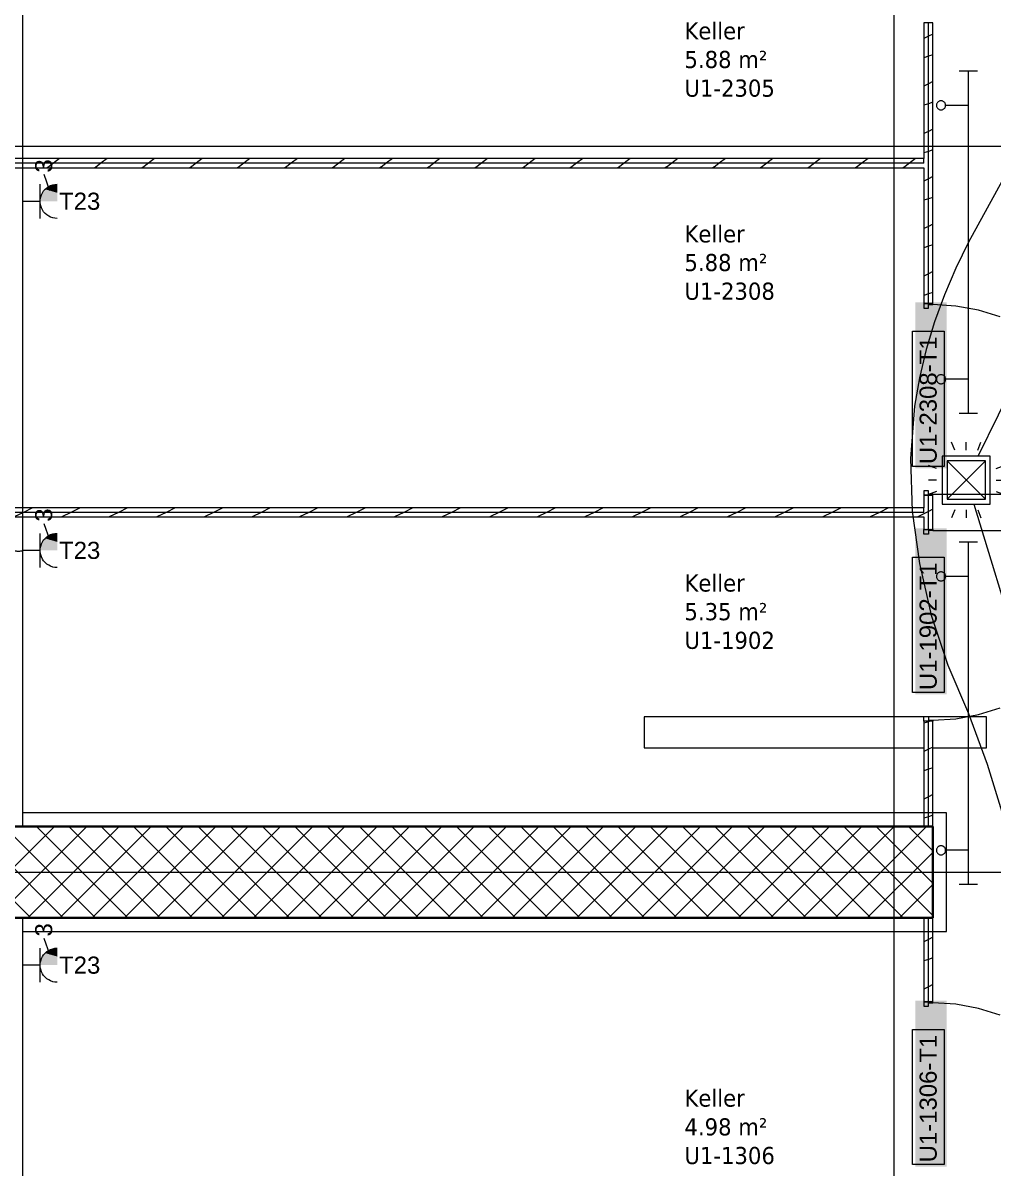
# Model space of a CAD drawing. Extents: x -1067 to 613, y -179 to 712.
# Drawn here: x 21.2 to 106.2, y -36.5 to 63.8 of the extents above; entities that cross this region are included whole.
import ezdxf
from ezdxf.lldxf.tags import DXFTag

# ---------------------------------------------------------------- set-up
doc = ezdxf.new("R2010")
doc.units = 0
doc.layers.get('0').update_dxf_attribs({"lineweight": 13})
for name, color, linetype, lineweight in [('A-AREA-____-IDEN', 7, 'Continuous', 5), ('A-DOOR-____-IDEN', 7, 'Continuous', 5), ('A-DOOR-FRAM-MCUT', 7, 'Continuous', 9), ('A-DOOR-OPNG-OTLN', 7, 'Continuous', 9), ('A-FLOR-____-OVHD', 7, 'Strichpunkt - Fein', 9), ('A-WALL-____-MCUT', 7, 'Continuous', 35), ('A-WALL-____-PATT', 7, 'Continuous', 35), ('A-WALL-FNSH-MCUT', 7, 'Continuous', 35), ('M-EQPM-____-OTLN', 7, 'Continuous', 9), ('S-GRID-____-OTLN', 7, 'Continuous', 5)]:
    doc.layers.add(name, color=color, linetype=linetype, lineweight=lineweight)
for name, color, linetype, lineweight, true_color in [('EL01_WAN_Kraft', 1, 'Continuous', 13, 0xff0000), ('EL01_WAN_Leitung_Kraft', 1, 'Continuous', 13, 0xff0000), ('EL01_WAN_Leitung_Licht', 7, 'Continuous', 13, 0x0080ff), ('EL01_WAN_Leuchten', 7, 'Continuous', 13, 0x0080ff), ('EL01_WAN_Licht', 7, 'Continuous', 13, 0x0080ff)]:
    doc.layers.add(name, color=color, linetype=linetype, lineweight=lineweight, true_color=true_color)
doc.styles.get("Standard").update_dxf_attribs({"font": 'arial.ttf'})
tags = doc.linetypes.add('_Rasterlinie_', pattern=[0.375, 0.2, -0.05, 0.075, -0.05]).pattern_tags.tags
tags[10:11] = [DXFTag(74, 4), DXFTag(75, 0), DXFTag(340, '0'), DXFTag(46, 1.0), DXFTag(50, 0.0), DXFTag(44, 0.0), DXFTag(45, 0.0)]
tags[8:9] = [DXFTag(74, 4), DXFTag(75, 0), DXFTag(340, '0'), DXFTag(46, 1.0), DXFTag(50, 0.0), DXFTag(44, 0.0), DXFTag(45, 0.0)]
tags[6:7] = [DXFTag(74, 4), DXFTag(75, 0), DXFTag(340, '0'), DXFTag(46, 1.0), DXFTag(50, 0.0), DXFTag(44, 0.0), DXFTag(45, 0.0)]
tags[4:5] = [DXFTag(74, 4), DXFTag(75, 0), DXFTag(340, '0'), DXFTag(46, 1.0), DXFTag(50, 0.0), DXFTag(44, 0.0), DXFTag(45, 0.0)]
tags = doc.linetypes.add('Strichpunkt - Fein', pattern=[0.2, 0.1, -0.05, 0, -0.05]).pattern_tags.tags
tags[10:11] = [DXFTag(74, 4), DXFTag(75, 0), DXFTag(340, '0'), DXFTag(46, 1.0), DXFTag(50, 0.0), DXFTag(44, 0.0), DXFTag(45, 0.0)]
tags[8:9] = [DXFTag(74, 4), DXFTag(75, 0), DXFTag(340, '0'), DXFTag(46, 1.0), DXFTag(50, 0.0), DXFTag(44, 0.0), DXFTag(45, 0.0)]
tags[6:7] = [DXFTag(74, 4), DXFTag(75, 0), DXFTag(340, '0'), DXFTag(46, 1.0), DXFTag(50, 0.0), DXFTag(44, 0.0), DXFTag(45, 0.0)]
tags[4:5] = [DXFTag(74, 4), DXFTag(75, 0), DXFTag(340, '0'), DXFTag(46, 1.0), DXFTag(50, 0.0), DXFTag(44, 0.0), DXFTag(45, 0.0)]

# ---------------------------------------------------------------- blocks, each defined once
blk = doc.blocks.new('Referenz-A0UJ3194XE', base_point=(-1062.18, -175.86))
at = {"layer": 'A-DOOR-____-IDEN', "color": 0, "linetype": 'Continuous', "ltscale": 0.13}
for p, q in [((99.11, 24.94), (99.11, 36.78)), ((99.11, 36.78), (101.89, 36.78)), ((101.89, 36.78), (101.89, 24.94)), ((101.89, 24.94), (99.11, 24.94)), ((99.11, 5.14), (99.11, 16.98)), ((99.11, 16.98), (101.89, 16.98)), ((101.89, 16.98), (101.89, 5.14)), ((101.89, 5.14), (99.11, 5.14)), ((99.11, -36.24), (99.11, -24.4)), ((99.11, -24.4), (101.89, -24.4)), ((101.89, -24.4), (101.89, -36.24)), ((101.89, -36.24), (99.11, -36.24))]:
    blk.add_line(p, q, dxfattribs=at)
at = {"layer": 'A-DOOR-____-IDEN', "color": 7, "linetype": 'Continuous', "ltscale": 0.13, "true_color": 0xffffff}
for points in [[(99.36, 24.76), (102.11, 24.76), (99.36, 39.3)], [(102.11, 24.76), (99.36, 39.3), (102.11, 39.3)], [(99.36, 4.96), (102.11, 4.96), (99.36, 19.5)], [(102.11, 4.96), (99.36, 19.5), (102.11, 19.5)], [(99.36, -36.42), (102.11, -36.42), (99.36, -21.88)], [(102.11, -36.42), (99.36, -21.88), (102.11, -21.88)]]:
    blk.add_solid(points, dxfattribs=at)
at = {"layer": 'A-DOOR-FRAM-MCUT', "color": 0, "linetype": 'Continuous', "ltscale": 0.13}
for p, q in [((100.9, 39.21), (100.1, 39.21)), ((100.1, 39.21), (100.1, 38.81)), ((100.9, 39.11), (100.9, 39.21)), ((100.1, 38.81), (100.5, 38.81)), ((100.5, 38.81), (100.5, 39.11)), ((100.5, 39.11), (100.9, 39.11)), ((100.5, 22.81), (100.1, 22.81)), ((100.1, 22.81), (100.1, 22.41)), ((100.1, 22.41), (100.9, 22.41)), ((100.5, 22.51), (100.5, 22.81)), ((100.9, 22.51), (100.5, 22.51)), ((100.9, 22.41), (100.9, 22.51)), ((100.1, 19.41), (100.9, 19.41)), ((100.1, 19.01), (100.1, 19.41)), ((100.5, 19.31), (100.5, 19.01)), ((100.9, 19.31), (100.5, 19.31)), ((100.9, 19.41), (100.9, 19.31)), ((100.5, 19.01), (100.1, 19.01)), ((100.1, 3.01), (100.5, 3.01)), ((100.1, 2.61), (100.1, 3.01)), ((100.5, 3.01), (100.5, 2.71)), ((100.9, 2.61), (100.1, 2.61)), ((100.5, 2.71), (100.9, 2.71)), ((100.9, 2.71), (100.9, 2.61)), ((100.9, -21.97), (100.1, -21.97)), ((100.1, -21.97), (100.1, -22.37)), ((100.5, -22.37), (100.5, -22.07)), ((100.5, -22.07), (100.9, -22.07)), ((100.9, -22.07), (100.9, -21.97)), ((100.1, -22.37), (100.5, -22.37))]:
    blk.add_line(p, q, dxfattribs=at)
at = {"layer": 'A-DOOR-OPNG-OTLN', "color": 0, "linetype": 'Continuous', "ltscale": 0.13}
for p, q in [((102.9, 38.99), (100.9, 39.11)), ((104.88, 38.63), (102.9, 38.99)), ((106.79, 38.03), (104.88, 38.63)), ((100.9, 22.51), (117.5, 22.51)), ((100.9, 19.31), (117.5, 19.31)), ((102.9, 2.83), (104.88, 3.19)), ((104.88, 3.19), (106.79, 3.79)), ((100.9, 2.71), (102.9, 2.83)), ((102.9, -22.19), (100.9, -22.07)), ((104.88, -22.55), (102.9, -22.19)), ((106.79, -23.15), (104.88, -22.55))]:
    blk.add_line(p, q, dxfattribs=at)
at = {"layer": 'A-FLOR-____-OVHD', "color": 0, "linetype": 'Strichpunkt - Fein', "ltscale": 0.13}
for p, q in [((102.1, -5.42), (21.2, -5.42)), ((102.1, -15.82), (102.1, -5.42)), ((21.2, -15.82), (102.1, -15.82))]:
    blk.add_line(p, q, dxfattribs=at)
at = {"layer": 'A-WALL-____-MCUT', "color": 0, "linetype": 'Continuous', "lineweight": 9, "ltscale": 0.13}
for p, q in [((100.5, 39.21), (100.5, 63.79)), ((100.1, 51.5), (-49.4, 51.5)), ((100.1, 51.5), (100.1, 51.9)), ((100.5, 19.41), (100.5, 22.41)), ((100.1, 20.91), (100.1, 21.31)), ((100.1, 20.91), (-54.3, 20.91)), ((100.5, -6.62), (100.5, 2.61)), ((100.5, -21.97), (100.5, -14.62))]:
    blk.add_line(p, q, dxfattribs=at)
at = {"layer": 'A-WALL-____-MCUT', "color": 0, "linetype": 'Continuous', "ltscale": 0.35}
for p, q in [((100.9, -6.62), (-19.1, -6.62)), ((100.9, -14.62), (100.9, -6.62)), ((-19.1, -14.62), (100.9, -14.62))]:
    blk.add_line(p, q, dxfattribs=at)
at = {"layer": 'A-WALL-____-PATT', "color": 0, "linetype": 'Continuous', "lineweight": 9, "ltscale": 0.13}
for p, q in [((100.5, 62.62), (100.1, 62.42)), ((100.9, 62.82), (100.5, 62.62)), ((100.5, 60.87), (100.1, 60.74)), ((100.9, 61.01), (100.5, 60.87)), ((100.5, 58.46), (100.1, 58.26)), ((100.9, 58.66), (100.5, 58.46)), ((100.5, 56.71), (100.1, 56.58)), ((100.9, 56.84), (100.5, 56.71)), ((100.5, 54.29), (100.1, 54.09)), ((100.9, 54.49), (100.5, 54.29)), ((100.5, 52.54), (100.1, 52.41)), ((100.9, 52.68), (100.5, 52.54)), ((23.47, 51.18), (23.32, 51.1)), ((23.88, 51.5), (23.38, 51.13)), ((24.41, 51.9), (23.88, 51.5)), ((27.64, 51.18), (27.48, 51.1)), ((28.04, 51.5), (27.55, 51.13)), ((28.58, 51.9), (28.04, 51.5)), ((31.8, 51.18), (31.65, 51.1)), ((32.21, 51.5), (31.71, 51.13)), ((32.74, 51.9), (32.21, 51.5)), ((35.96, 51.18), (35.81, 51.1)), ((36.37, 51.5), (35.88, 51.13)), ((36.91, 51.9), (36.37, 51.5)), ((40.13, 51.18), (39.98, 51.1)), ((40.54, 51.5), (40.04, 51.13)), ((41.07, 51.9), (40.54, 51.5)), ((44.29, 51.18), (44.14, 51.1)), ((44.7, 51.5), (44.21, 51.13)), ((45.24, 51.9), (44.7, 51.5)), ((48.46, 51.18), (48.31, 51.1)), ((48.87, 51.5), (48.37, 51.13)), ((49.4, 51.9), (48.87, 51.5)), ((52.62, 51.18), (52.47, 51.1)), ((53.03, 51.5), (52.54, 51.13)), ((53.57, 51.9), (53.03, 51.5)), ((56.79, 51.18), (56.64, 51.1)), ((57.2, 51.5), (56.71, 51.13)), ((57.73, 51.9), (57.2, 51.5)), ((60.95, 51.18), (60.8, 51.1)), ((61.36, 51.5), (60.87, 51.13)), ((61.9, 51.9), (61.36, 51.5)), ((65.12, 51.18), (64.97, 51.1)), ((65.53, 51.5), (65.04, 51.13)), ((66.06, 51.9), (65.53, 51.5)), ((69.28, 51.18), (69.13, 51.1)), ((69.69, 51.5), (69.2, 51.13)), ((70.23, 51.9), (69.69, 51.5)), ((73.45, 51.18), (73.29, 51.1)), ((73.86, 51.5), (73.37, 51.13)), ((74.39, 51.9), (73.86, 51.5)), ((77.61, 51.18), (77.46, 51.1)), ((78.02, 51.5), (77.53, 51.13)), ((78.56, 51.9), (78.02, 51.5)), ((81.78, 51.18), (81.62, 51.1)), ((82.19, 51.5), (81.7, 51.13)), ((82.72, 51.9), (82.19, 51.5)), ((85.94, 51.18), (85.79, 51.1)), ((86.35, 51.5), (85.86, 51.13)), ((86.89, 51.9), (86.35, 51.5)), ((90.11, 51.18), (89.95, 51.1)), ((90.52, 51.5), (90.03, 51.13)), ((91.05, 51.9), (90.52, 51.5)), ((94.27, 51.18), (94.12, 51.1)), ((94.68, 51.5), (94.19, 51.13)), ((95.22, 51.9), (94.68, 51.5)), ((98.44, 51.18), (98.28, 51.1)), ((98.85, 51.5), (98.36, 51.13)), ((99.38, 51.9), (98.85, 51.5)), ((100.9, 50.33), (100.5, 50.13)), ((100.5, 50.13), (100.1, 49.93)), ((100.5, 48.38), (100.1, 48.25)), ((100.9, 48.51), (100.5, 48.38)), ((100.9, 46.17), (100.5, 45.97)), ((100.5, 45.97), (100.1, 45.77)), ((100.5, 44.22), (100.1, 44.08)), ((100.9, 44.35), (100.5, 44.22)), ((100.5, 41.8), (100.1, 41.6)), ((100.9, 42), (100.5, 41.8)), ((100.9, 40.18), (100.5, 40.05)), ((100.5, 40.05), (100.1, 39.92)), ((22.04, 21.31), (21.24, 20.91)), ((26.21, 21.31), (25.41, 20.91)), ((30.37, 21.31), (29.57, 20.91)), ((34.54, 21.31), (33.74, 20.91)), ((38.7, 21.31), (37.9, 20.91)), ((42.87, 21.31), (42.07, 20.91)), ((47.03, 21.31), (46.23, 20.91)), ((51.2, 21.31), (50.4, 20.91)), ((55.36, 21.31), (54.56, 20.91)), ((59.53, 21.31), (58.73, 20.91)), ((63.69, 21.31), (62.89, 20.91)), ((67.86, 21.31), (67.06, 20.91)), ((72.02, 21.31), (71.22, 20.91)), ((76.19, 21.31), (75.39, 20.91)), ((80.35, 21.31), (79.55, 20.91)), ((84.52, 21.31), (83.72, 20.91)), ((88.68, 21.31), (87.88, 20.91)), ((92.85, 21.31), (92.05, 20.91)), ((97.01, 21.31), (96.21, 20.91)), ((100.9, 21.18), (100.5, 20.98)), ((21.24, 20.91), (20.44, 20.51)), ((25.41, 20.91), (24.61, 20.51)), ((29.57, 20.91), (28.77, 20.51)), ((33.74, 20.91), (32.94, 20.51)), ((37.9, 20.91), (37.1, 20.51)), ((42.07, 20.91), (41.27, 20.51)), ((46.23, 20.91), (45.43, 20.51)), ((50.4, 20.91), (49.6, 20.51)), ((54.56, 20.91), (53.76, 20.51)), ((58.73, 20.91), (57.93, 20.51)), ((62.89, 20.91), (62.09, 20.51)), ((67.06, 20.91), (66.26, 20.51)), ((71.22, 20.91), (70.42, 20.51)), ((75.39, 20.91), (74.59, 20.51)), ((79.55, 20.91), (78.75, 20.51)), ((83.72, 20.91), (82.92, 20.51)), ((87.88, 20.91), (87.08, 20.51)), ((92.05, 20.91), (91.25, 20.51)), ((96.21, 20.91), (95.41, 20.51)), ((100.1, 20.78), (99.58, 20.51)), ((100.5, 20.98), (100.1, 20.78)), ((100.5, 2.57), (100.1, 2.43)), ((100.64, 2.61), (100.5, 2.57)), ((100.5, 0.15), (100.1, -0.05)), ((100.9, 0.35), (100.5, 0.15)), ((100.5, -1.6), (100.1, -1.73)), ((100.9, -1.46), (100.5, -1.6)), ((100.9, -3.81), (100.5, -4.01)), ((100.5, -4.01), (100.1, -4.21)), ((100.5, -5.76), (100.1, -5.89)), ((100.9, -5.63), (100.5, -5.76)), ((21.91, -14.62), (13.91, -6.62)), ((15.96, -14.62), (23.96, -6.62)), ((24.74, -14.62), (16.74, -6.62)), ((18.79, -14.62), (26.79, -6.62)), ((27.57, -14.62), (19.57, -6.62)), ((21.62, -14.62), (29.62, -6.62)), ((30.4, -14.62), (22.4, -6.62)), ((24.44, -14.62), (32.44, -6.62)), ((33.22, -14.62), (25.22, -6.62)), ((27.27, -14.62), (35.27, -6.62)), ((36.05, -14.62), (28.05, -6.62)), ((30.1, -14.62), (38.1, -6.62)), ((38.88, -14.62), (30.88, -6.62)), ((32.93, -14.62), (40.93, -6.62)), ((41.71, -14.62), (33.71, -6.62)), ((35.76, -14.62), (43.76, -6.62)), ((44.54, -14.62), (36.54, -6.62)), ((38.59, -14.62), (46.59, -6.62)), ((47.37, -14.62), (39.37, -6.62)), ((41.41, -14.62), (49.41, -6.62)), ((50.19, -14.62), (42.19, -6.62)), ((44.24, -14.62), (52.24, -6.62)), ((53.02, -14.62), (45.02, -6.62)), ((47.07, -14.62), (55.07, -6.62)), ((55.85, -14.62), (47.85, -6.62)), ((49.9, -14.62), (57.9, -6.62)), ((58.68, -14.62), (50.68, -6.62)), ((52.73, -14.62), (60.73, -6.62)), ((61.51, -14.62), (53.51, -6.62)), ((55.56, -14.62), (63.56, -6.62)), ((64.34, -14.62), (56.34, -6.62)), ((58.38, -14.62), (66.38, -6.62)), ((67.17, -14.62), (59.17, -6.62)), ((61.21, -14.62), (69.21, -6.62)), ((69.99, -14.62), (61.99, -6.62)), ((64.04, -14.62), (72.04, -6.62)), ((72.82, -14.62), (64.82, -6.62)), ((66.87, -14.62), (74.87, -6.62)), ((75.65, -14.62), (67.65, -6.62)), ((69.7, -14.62), (77.7, -6.62)), ((78.48, -14.62), (70.48, -6.62)), ((72.53, -14.62), (80.53, -6.62)), ((81.31, -14.62), (73.31, -6.62)), ((75.36, -14.62), (83.36, -6.62)), ((84.14, -14.62), (76.14, -6.62)), ((78.18, -14.62), (86.18, -6.62)), ((86.96, -14.62), (78.96, -6.62)), ((81.01, -14.62), (89.01, -6.62)), ((89.79, -14.62), (81.79, -6.62)), ((83.84, -14.62), (91.84, -6.62)), ((92.62, -14.62), (84.62, -6.62)), ((86.67, -14.62), (94.67, -6.62)), ((95.45, -14.62), (87.45, -6.62)), ((89.5, -14.62), (97.5, -6.62)), ((98.28, -14.62), (90.28, -6.62)), ((92.33, -14.62), (100.33, -6.62)), ((100.9, -14.42), (93.11, -6.62)), ((100.9, -11.59), (95.93, -6.62)), ((100.9, -8.76), (98.76, -6.62)), ((95.15, -14.62), (100.9, -8.88)), ((97.98, -14.62), (100.9, -11.7)), ((100.81, -14.62), (100.9, -14.53)), ((100.5, -16.51), (100.1, -16.71)), ((100.9, -16.31), (100.5, -16.51)), ((100.5, -18.26), (100.1, -18.39)), ((100.9, -18.12), (100.5, -18.26)), ((100.5, -20.67), (100.1, -20.87)), ((100.9, -20.47), (100.5, -20.67))]:
    blk.add_line(p, q, dxfattribs=at)
at = {"layer": 'A-WALL-FNSH-MCUT', "color": 0, "linetype": 'Continuous', "lineweight": 9, "ltscale": 0.13}
for p, q in [((21.2, -6.62), (21.2, 142.98)), ((100.1, 63.79), (100.1, 51.9)), ((100.9, 63.79), (100.1, 63.79)), ((100.9, 39.21), (100.9, 63.79)), ((100.1, 51.9), (-49.4, 51.9)), ((-49.4, 51.1), (100.1, 51.1)), ((100.1, 51.1), (100.1, 39.21)), ((100.1, 39.21), (100.9, 39.21)), ((100.1, 22.41), (100.1, 21.31)), ((100.9, 22.41), (100.1, 22.41)), ((100.9, 19.41), (100.9, 22.41)), ((100.1, 21.31), (-54.3, 21.31)), ((-54.3, 20.51), (100.1, 20.51)), ((100.1, 20.51), (100.1, 19.41)), ((100.1, 19.41), (100.9, 19.41)), ((100.1, 2.61), (100.1, -6.62)), ((100.9, 2.61), (100.1, 2.61)), ((100.9, -6.62), (100.9, 2.61)), ((21.2, -171.09), (21.2, -14.62)), ((100.1, -14.62), (100.1, -21.97)), ((100.9, -21.97), (100.9, -14.62)), ((100.1, -21.97), (100.9, -21.97))]:
    blk.add_line(p, q, dxfattribs=at)
at = {"layer": 'M-EQPM-____-OTLN', "color": 0, "linetype": 'Continuous', "ltscale": 0.13}
for p, q in [((100.1, 2.98), (75.6, 2.98)), ((75.6, 2.98), (75.6, 0.28)), ((105.6, 2.98), (100.5, 2.98)), ((105.6, 0.28), (105.6, 2.98)), ((75.6, 0.28), (100.1, 0.28)), ((100.9, 0.28), (105.6, 0.28))]:
    blk.add_line(p, q, dxfattribs=at)
at = {"layer": 'S-GRID-____-OTLN', "color": 0, "linetype": '_Rasterlinie_', "ltscale": 0.13}
for p, q in [((97.5, -171.09), (97.5, 546.38)), ((-117.1, 52.98), (198.84, 52.98)), ((-117.1, -10.62), (198.84, -10.62))]:
    blk.add_line(p, q, dxfattribs=at)
at = {"layer": 'A-AREA-____-IDEN', "color": 0, "linetype": 'Continuous', "ltscale": 0.13, "char_height": 1.5, "attachment_point": 1}
for s, insert in [('{\\W0.9;\\fVerdana;Keller}', (79.14, 63.85)), ('{\\W0.9;\\fVerdana;5.88 m²}', (79.14, 61.34)), ('{\\W0.9;\\fVerdana;U1-2305}', (79.14, 58.83)), ('{\\W0.9;\\fVerdana;Keller}', (79.14, 46.06)), ('{\\W0.9;\\fVerdana;5.88 m²}', (79.14, 43.55)), ('{\\W0.9;\\fVerdana;U1-2308}', (79.14, 41.04)), ('{\\W0.9;\\fVerdana;Keller}', (79.14, 15.47)), ('{\\W0.9;\\fVerdana;5.35 m²}', (79.14, 12.96)), ('{\\W0.9;\\fVerdana;U1-1902}', (79.14, 10.45)), ('{\\W0.9;\\fVerdana;Keller}', (79.14, -29.66)), ('{\\W0.9;\\fVerdana;4.98 m²}', (79.14, -32.18)), ('{\\W0.9;\\fVerdana;U1-1306}', (79.14, -34.69))]:
    blk.add_mtext(s, dxfattribs=dict(at, insert=insert))
at = {"layer": 'A-DOOR-____-IDEN', "color": 0, "linetype": 'Continuous', "ltscale": 0.13, "char_height": 1.5, "attachment_point": 1, "rotation": 90}
for s, insert in [('{\\fArial;U1-2308-T1}', (99.73, 25.14)), ('{\\fArial;U1-1902-T1}', (99.73, 5.34)), ('{\\fArial;U1-1306-T1}', (99.73, -36.04))]:
    blk.add_mtext(s, dxfattribs=dict(at, insert=insert))
blk = doc.blocks.new('Leitung-A0UJ31LMXE', base_point=(20.16, 17.32))
at = {"color": 0, "linetype": 'ByBlock', "lineweight": -2, "ltscale": 0.13}
for p, q in [((20.41, 17.57), (20.47, 17.55)), ((20.47, 17.55), (20.54, 17.54)), ((20.54, 17.54), (20.6, 17.53)), ((20.6, 17.53), (20.67, 17.52)), ((20.67, 17.52), (20.74, 17.51)), ((20.74, 17.51), (20.81, 17.51)), ((20.81, 17.51), (20.87, 17.51)), ((20.87, 17.51), (20.94, 17.52)), ((20.94, 17.52), (21.01, 17.53)), ((21.01, 17.53), (21.07, 17.54)), ((21.07, 17.54), (21.14, 17.55)), ((21.14, 17.55), (21.21, 17.57))]:
    blk.add_line(p, q, dxfattribs=at)
blk = doc.blocks.new('Steckdose T23_ AP_ 3-fach-A0UJ31MCXE', base_point=(21.21, 46.66))
at = {"color": 0, "lineweight": -2}
for p, q in [((23.56, 49.09), (23.05, 50.51)), ((22.71, 46.66), (22.71, 49.66)), ((23.01, 49.08), (23.14, 49.22)), ((23.14, 49.22), (23.29, 49.35)), ((23.29, 49.35), (23.46, 49.46)), ((23.46, 49.46), (23.63, 49.55)), ((23.63, 49.55), (23.82, 49.61)), ((23.82, 49.61), (24.01, 49.65)), ((24.01, 49.65), (24.21, 49.66)), ((22.71, 48.16), (21.21, 48.16)), ((22.71, 48.16), (22.72, 48.36)), ((22.72, 47.97), (22.71, 48.16)), ((22.72, 48.36), (22.76, 48.55)), ((22.76, 48.55), (22.82, 48.74)), ((22.82, 48.74), (22.91, 48.91)), ((22.91, 48.91), (23.01, 49.08)), ((22.76, 47.77), (22.72, 47.97)), ((22.82, 47.59), (22.76, 47.77)), ((22.91, 47.41), (22.82, 47.59)), ((23.01, 47.25), (22.91, 47.41)), ((23.14, 47.1), (23.01, 47.25)), ((23.29, 46.97), (23.14, 47.1)), ((23.46, 46.86), (23.29, 46.97)), ((23.63, 46.78), (23.46, 46.86)), ((23.82, 46.71), (23.63, 46.78)), ((24.01, 46.68), (23.82, 46.71)), ((24.21, 46.66), (24.01, 46.68))]:
    blk.add_line(p, q, dxfattribs=at)
for points in [[(22.91, 48.91), (24.21, 48.91), (23.14, 49.22)], [(23.14, 49.22), (24.21, 49.22), (23.46, 49.46)], [(24.21, 48.91), (23.14, 49.22), (24.21, 49.22)], [(23.46, 49.46), (24.21, 49.46), (23.82, 49.61)], [(24.21, 49.22), (23.46, 49.46), (24.21, 49.46)], [(23.82, 49.61), (24.21, 49.61), (24.21, 49.66)], [(24.21, 49.46), (23.82, 49.61), (24.21, 49.61)], [(22.71, 48.16), (24.21, 48.16), (22.76, 48.55)], [(22.76, 48.55), (24.21, 48.55), (22.91, 48.91)], [(24.21, 48.16), (22.76, 48.55), (24.21, 48.55)], [(24.21, 48.55), (22.91, 48.91), (24.21, 48.91)]]:
    blk.add_solid(points, dxfattribs=at)
at = {"color": 0, "lineweight": -2, "insert": (22.27, 50.68), "char_height": 1.5, "attachment_point": 1, "rotation": 90}
blk.add_mtext('{\\fArial;3}', dxfattribs=at)
at = {"color": 0, "lineweight": -2, "insert": (24.37, 48.92), "char_height": 1.5, "attachment_point": 1}
blk.add_mtext('{\\fArial;T23}', dxfattribs=at)
blk = doc.blocks.new('Leitung-A0UJ31W4XE', base_point=(104.01, 44.57))
at = {"color": 0, "linetype": 'ByBlock', "lineweight": -2, "ltscale": 0.13}
for p, q in [((112.93, 115.33), (114.34, 110.14)), ((114.34, 110.14), (115.46, 104.86)), ((115.46, 104.86), (116.27, 99.51)), ((116.27, 99.51), (116.75, 94.13)), ((116.75, 94.13), (116.89, 88.72)), ((116.89, 88.72), (116.67, 83.32)), ((116.67, 83.32), (115.85, 76.52)), ((115.85, 76.52), (114.46, 69.81)), ((114.46, 69.81), (112.55, 63.21)), ((112.55, 63.21), (110.14, 56.78)), ((110.14, 56.78), (107.28, 50.55)), ((107.28, 50.55), (104.01, 44.57))]:
    blk.add_line(p, q, dxfattribs=at)
blk = doc.blocks.new('Leitung-A0UJ31X0XE', base_point=(104.01, -52.72))
at = {"color": 0, "linetype": 'ByBlock', "lineweight": -2, "ltscale": 0.13}
for p, q in [((104.01, 3.3), (105.66, -1.16)), ((105.66, -1.16), (107.05, -5.72)), ((107.05, -5.72), (108.16, -10.36)), ((108.16, -10.36), (108.98, -15.07)), ((108.98, -15.07), (109.48, -19.82)), ((109.48, -19.82), (109.66, -24.59)), ((109.66, -24.59), (109.49, -29.4)), ((109.49, -29.4), (109, -34.19)), ((109, -34.19), (108.18, -38.94)), ((108.18, -38.94), (107.07, -43.62)), ((107.07, -43.62), (105.67, -48.22)), ((105.67, -48.22), (104.01, -52.72))]:
    blk.add_line(p, q, dxfattribs=at)
blk = doc.blocks.new('Steckdose T23_ AP_ 3-fach-A0UJ31ZGXE', base_point=(21.21, -20.26))
at = {"color": 0, "lineweight": -2}
for p, q in [((23.56, -17.84), (23.05, -16.42)), ((22.71, -20.26), (22.71, -17.26)), ((22.82, -18.19), (22.91, -18.01)), ((22.91, -18.01), (23.01, -17.85)), ((23.01, -17.85), (23.14, -17.7)), ((23.14, -17.7), (23.29, -17.57)), ((23.29, -17.57), (23.46, -17.47)), ((23.46, -17.47), (23.63, -17.38)), ((23.63, -17.38), (23.82, -17.32)), ((23.82, -17.32), (24.01, -17.28)), ((24.01, -17.28), (24.21, -17.26)), ((22.71, -18.76), (21.21, -18.76)), ((22.71, -18.76), (22.72, -18.57)), ((22.72, -18.96), (22.71, -18.76)), ((22.72, -18.57), (22.76, -18.38)), ((22.76, -19.15), (22.72, -18.96)), ((22.76, -18.38), (22.82, -18.19)), ((22.82, -19.34), (22.76, -19.15)), ((22.91, -19.51), (22.82, -19.34)), ((23.01, -19.68), (22.91, -19.51)), ((23.14, -19.82), (23.01, -19.68)), ((23.29, -19.95), (23.14, -19.82)), ((23.46, -20.06), (23.29, -19.95)), ((23.63, -20.15), (23.46, -20.06)), ((23.82, -20.21), (23.63, -20.15)), ((24.01, -20.25), (23.82, -20.21)), ((24.21, -20.26), (24.01, -20.25))]:
    blk.add_line(p, q, dxfattribs=at)
for points in [[(22.76, -18.38), (24.21, -18.38), (22.91, -18.01)], [(22.91, -18.01), (24.21, -18.01), (23.14, -17.7)], [(24.21, -18.38), (22.91, -18.01), (24.21, -18.01)], [(23.14, -17.7), (24.21, -17.7), (23.46, -17.47)], [(24.21, -18.01), (23.14, -17.7), (24.21, -17.7)], [(23.46, -17.47), (24.21, -17.47), (23.82, -17.32)], [(24.21, -17.7), (23.46, -17.47), (24.21, -17.47)], [(23.82, -17.32), (24.21, -17.32), (24.21, -17.26)], [(24.21, -17.47), (23.82, -17.32), (24.21, -17.32)], [(22.71, -18.76), (24.21, -18.76), (22.76, -18.38)], [(24.21, -18.76), (22.76, -18.38), (24.21, -18.38)]]:
    blk.add_solid(points, dxfattribs=at)
at = {"color": 0, "lineweight": -2, "insert": (22.27, -16.25), "char_height": 1.5, "attachment_point": 1, "rotation": 90}
blk.add_mtext('{\\fArial;3}', dxfattribs=at)
at = {"color": 0, "lineweight": -2, "insert": (24.37, -18.01), "char_height": 1.5, "attachment_point": 1}
blk.add_mtext('{\\fArial;T23}', dxfattribs=at)
blk = doc.blocks.new('Leitung-A0UJ322IXE', base_point=(104.47, -134.64))
at = {"color": 0, "linetype": 'ByBlock', "lineweight": -2, "ltscale": 0.13}
blk.add_line((104.47, 21.64), (109.26, 5.93), dxfattribs=at)
blk = doc.blocks.new('Leitung-A0UJ323OXE', base_point=(98.31, 25.84))
at = {"color": 0, "linetype": 'ByBlock', "lineweight": -2, "ltscale": 0.13}
blk.add_line((104.87, 25.84), (109.82, 35.98), dxfattribs=at)
blk = doc.blocks.new('Bewegungsmelder UP-A0UJ325CXE', base_point=(100.5, 20.42))
at = {"color": 0, "lineweight": -2}
for p, q in [((102.81, 26.36), (102.54, 27.07)), ((103.82, 26.36), (103.82, 27.07)), ((104.82, 26.36), (105.09, 27.07)), ((101.72, 25.84), (101.72, 21.64)), ((105.92, 25.84), (101.72, 25.84)), ((102.14, 25.42), (102.14, 22.06)), ((105.5, 25.42), (102.14, 25.42)), ((105.5, 22.06), (102.14, 25.42)), ((102.14, 22.06), (105.5, 25.42)), ((105.5, 22.06), (105.5, 25.42)), ((105.92, 21.64), (105.92, 25.84)), ((101.2, 24.75), (100.5, 25.02)), ((106.43, 24.75), (107.14, 25.02)), ((101.2, 23.74), (100.5, 23.74)), ((106.43, 23.74), (107.14, 23.74)), ((101.2, 22.74), (100.5, 22.47)), ((106.43, 22.74), (107.14, 22.47)), ((101.72, 21.64), (105.92, 21.64)), ((102.14, 22.06), (105.5, 22.06)), ((102.81, 21.13), (102.54, 20.42)), ((103.82, 21.13), (103.82, 20.42)), ((104.82, 21.13), (105.09, 20.42))]:
    blk.add_line(p, q, dxfattribs=at)
blk = doc.blocks.new('LED-Langfeldleuchte 37W-A0UJ3270XE', base_point=(101.21, -11.7))
at = {"color": 0, "lineweight": -2}
for p, q in [((104.81, 18.3), (103.21, 18.3)), ((104.01, -11.7), (104.01, 18.3)), ((101.22, 15.4), (101.21, 15.35)), ((101.21, 15.35), (101.21, 15.3)), ((101.21, 15.3), (101.21, 15.25)), ((101.21, 15.25), (101.22, 15.19)), ((101.24, 15.45), (101.22, 15.4)), ((101.22, 15.19), (101.24, 15.15)), ((101.26, 15.5), (101.24, 15.45)), ((101.24, 15.15), (101.26, 15.1)), ((101.29, 15.54), (101.26, 15.5)), ((101.26, 15.1), (101.29, 15.05)), ((101.33, 15.58), (101.29, 15.54)), ((101.29, 15.05), (101.33, 15.02)), ((101.37, 15.62), (101.33, 15.58)), ((101.41, 15.64), (101.37, 15.62)), ((101.46, 15.67), (101.41, 15.64)), ((101.51, 15.68), (101.46, 15.67)), ((101.56, 15.69), (101.51, 15.68)), ((101.61, 15.7), (101.56, 15.69)), ((101.66, 15.69), (101.61, 15.7)), ((101.71, 15.68), (101.66, 15.69)), ((101.76, 15.67), (101.71, 15.68)), ((101.81, 15.64), (101.76, 15.67)), ((101.85, 15.62), (101.81, 15.64)), ((101.89, 15.58), (101.85, 15.62)), ((101.93, 15.54), (101.89, 15.58)), ((101.89, 15.02), (101.93, 15.05)), ((101.96, 15.5), (101.93, 15.54)), ((101.93, 15.05), (101.96, 15.1)), ((101.98, 15.45), (101.96, 15.5)), ((101.96, 15.1), (101.98, 15.15)), ((102, 15.4), (101.98, 15.45)), ((101.98, 15.15), (102, 15.19)), ((102.01, 15.35), (102, 15.4)), ((102, 15.19), (102.01, 15.25)), ((102.01, 15.3), (102.01, 15.35)), ((104.01, 15.3), (102.01, 15.3)), ((102.01, 15.25), (102.01, 15.3)), ((101.33, 15.02), (101.37, 14.98)), ((101.37, 14.98), (101.41, 14.95)), ((101.41, 14.95), (101.46, 14.93)), ((101.46, 14.93), (101.51, 14.91)), ((101.51, 14.91), (101.56, 14.9)), ((101.56, 14.9), (101.61, 14.9)), ((101.61, 14.9), (101.66, 14.9)), ((101.66, 14.9), (101.71, 14.91)), ((101.71, 14.91), (101.76, 14.93)), ((101.76, 14.93), (101.81, 14.95)), ((101.81, 14.95), (101.85, 14.98)), ((101.85, 14.98), (101.89, 15.02)), ((101.22, -8.6), (101.21, -8.65)), ((101.21, -8.65), (101.21, -8.7)), ((101.21, -8.7), (101.21, -8.75)), ((101.21, -8.75), (101.22, -8.81)), ((101.24, -8.55), (101.22, -8.6)), ((101.22, -8.81), (101.24, -8.85)), ((101.26, -8.5), (101.24, -8.55)), ((101.24, -8.85), (101.26, -8.9)), ((101.29, -8.46), (101.26, -8.5)), ((101.26, -8.9), (101.29, -8.95)), ((101.33, -8.42), (101.29, -8.46)), ((101.29, -8.95), (101.33, -8.98)), ((101.37, -8.38), (101.33, -8.42)), ((101.33, -8.98), (101.37, -9.02)), ((101.41, -8.36), (101.37, -8.38)), ((101.37, -9.02), (101.41, -9.05)), ((101.46, -8.33), (101.41, -8.36)), ((101.51, -8.32), (101.46, -8.33)), ((101.56, -8.31), (101.51, -8.32)), ((101.61, -8.3), (101.56, -8.31)), ((101.66, -8.31), (101.61, -8.3)), ((101.71, -8.32), (101.66, -8.31)), ((101.76, -8.33), (101.71, -8.32)), ((101.81, -8.36), (101.76, -8.33)), ((101.85, -8.38), (101.81, -8.36)), ((101.81, -9.05), (101.85, -9.02)), ((101.89, -8.42), (101.85, -8.38)), ((101.85, -9.02), (101.89, -8.98)), ((101.93, -8.46), (101.89, -8.42)), ((101.89, -8.98), (101.93, -8.95)), ((101.96, -8.5), (101.93, -8.46)), ((101.93, -8.95), (101.96, -8.9)), ((101.98, -8.55), (101.96, -8.5)), ((101.96, -8.9), (101.98, -8.85)), ((102, -8.6), (101.98, -8.55)), ((101.98, -8.85), (102, -8.81)), ((102.01, -8.65), (102, -8.6)), ((102, -8.81), (102.01, -8.75)), ((102.01, -8.7), (102.01, -8.65)), ((104.01, -8.7), (102.01, -8.7)), ((102.01, -8.75), (102.01, -8.7)), ((101.41, -9.05), (101.46, -9.07)), ((101.46, -9.07), (101.51, -9.09)), ((101.51, -9.09), (101.56, -9.1)), ((101.56, -9.1), (101.61, -9.1)), ((101.61, -9.1), (101.66, -9.1)), ((101.66, -9.1), (101.71, -9.09)), ((101.71, -9.09), (101.76, -9.07)), ((101.76, -9.07), (101.81, -9.05)), ((104.81, -11.7), (103.21, -11.7))]:
    blk.add_line(p, q, dxfattribs=at)
blk = doc.blocks.new('LED-Langfeldleuchte 37W-A0UJ329UXE', base_point=(101.21, 29.57))
at = {"color": 0, "lineweight": -2}
for p, q in [((104.81, 59.57), (103.21, 59.57)), ((104.01, 29.57), (104.01, 59.57)), ((101.22, 56.68), (101.21, 56.62)), ((101.21, 56.62), (101.21, 56.57)), ((101.21, 56.57), (101.21, 56.52)), ((101.21, 56.52), (101.22, 56.47)), ((101.24, 56.73), (101.22, 56.68)), ((101.22, 56.47), (101.24, 56.42)), ((101.26, 56.77), (101.24, 56.73)), ((101.24, 56.42), (101.26, 56.37)), ((101.29, 56.82), (101.26, 56.77)), ((101.26, 56.37), (101.29, 56.33)), ((101.33, 56.86), (101.29, 56.82)), ((101.29, 56.33), (101.33, 56.29)), ((101.37, 56.89), (101.33, 56.86)), ((101.33, 56.29), (101.37, 56.26)), ((101.41, 56.92), (101.37, 56.89)), ((101.37, 56.26), (101.41, 56.23)), ((101.46, 56.94), (101.41, 56.92)), ((101.41, 56.23), (101.46, 56.2)), ((101.51, 56.96), (101.46, 56.94)), ((101.46, 56.2), (101.51, 56.19)), ((101.56, 56.97), (101.51, 56.96)), ((101.61, 56.97), (101.56, 56.97)), ((101.66, 56.97), (101.61, 56.97)), ((101.71, 56.96), (101.66, 56.97)), ((101.76, 56.94), (101.71, 56.96)), ((101.71, 56.19), (101.76, 56.2)), ((101.81, 56.92), (101.76, 56.94)), ((101.76, 56.2), (101.81, 56.23)), ((101.85, 56.89), (101.81, 56.92)), ((101.81, 56.23), (101.85, 56.26)), ((101.89, 56.86), (101.85, 56.89)), ((101.85, 56.26), (101.89, 56.29)), ((101.93, 56.82), (101.89, 56.86)), ((101.89, 56.29), (101.93, 56.33)), ((101.96, 56.77), (101.93, 56.82)), ((101.93, 56.33), (101.96, 56.37)), ((101.98, 56.73), (101.96, 56.77)), ((101.96, 56.37), (101.98, 56.42)), ((102, 56.68), (101.98, 56.73)), ((101.98, 56.42), (102, 56.47)), ((102.01, 56.62), (102, 56.68)), ((102, 56.47), (102.01, 56.52)), ((102.01, 56.57), (102.01, 56.62)), ((104.01, 56.57), (102.01, 56.57)), ((102.01, 56.52), (102.01, 56.57)), ((101.51, 56.19), (101.56, 56.18)), ((101.56, 56.18), (101.61, 56.17)), ((101.61, 56.17), (101.66, 56.18)), ((101.66, 56.18), (101.71, 56.19)), ((101.22, 32.68), (101.21, 32.62)), ((101.21, 32.62), (101.21, 32.57)), ((101.21, 32.57), (101.21, 32.52)), ((101.21, 32.52), (101.22, 32.47)), ((101.24, 32.73), (101.22, 32.68)), ((101.22, 32.47), (101.24, 32.42)), ((101.26, 32.77), (101.24, 32.73)), ((101.24, 32.42), (101.26, 32.37)), ((101.29, 32.82), (101.26, 32.77)), ((101.26, 32.37), (101.29, 32.33)), ((101.33, 32.86), (101.29, 32.82)), ((101.29, 32.33), (101.33, 32.29)), ((101.37, 32.89), (101.33, 32.86)), ((101.33, 32.29), (101.37, 32.26)), ((101.41, 32.92), (101.37, 32.89)), ((101.37, 32.26), (101.41, 32.23)), ((101.46, 32.94), (101.41, 32.92)), ((101.41, 32.23), (101.46, 32.2)), ((101.51, 32.96), (101.46, 32.94)), ((101.46, 32.2), (101.51, 32.19)), ((101.56, 32.97), (101.51, 32.96)), ((101.51, 32.19), (101.56, 32.18)), ((101.61, 32.97), (101.56, 32.97)), ((101.56, 32.18), (101.61, 32.17)), ((101.66, 32.97), (101.61, 32.97)), ((101.61, 32.17), (101.66, 32.18)), ((101.71, 32.96), (101.66, 32.97)), ((101.66, 32.18), (101.71, 32.19)), ((101.76, 32.94), (101.71, 32.96)), ((101.71, 32.19), (101.76, 32.2)), ((101.81, 32.92), (101.76, 32.94)), ((101.76, 32.2), (101.81, 32.23)), ((101.85, 32.89), (101.81, 32.92)), ((101.81, 32.23), (101.85, 32.26)), ((101.89, 32.86), (101.85, 32.89)), ((101.85, 32.26), (101.89, 32.29)), ((101.93, 32.82), (101.89, 32.86)), ((101.89, 32.29), (101.93, 32.33)), ((101.96, 32.77), (101.93, 32.82)), ((101.93, 32.33), (101.96, 32.37)), ((101.98, 32.73), (101.96, 32.77)), ((101.96, 32.37), (101.98, 32.42)), ((102, 32.68), (101.98, 32.73)), ((101.98, 32.42), (102, 32.47)), ((102.01, 32.62), (102, 32.68)), ((102, 32.47), (102.01, 32.52)), ((102.01, 32.57), (102.01, 32.62)), ((104.01, 32.57), (102.01, 32.57)), ((102.01, 32.52), (102.01, 32.57)), ((104.81, 29.57), (103.21, 29.57))]:
    blk.add_line(p, q, dxfattribs=at)
blk = doc.blocks.new('Steckdose T23_ AP_ 3-fach-A0UJ32BMXE', base_point=(21.21, 16.07))
at = {"color": 0, "lineweight": -2}
for p, q in [((22.71, 16.07), (22.71, 19.07)), ((23.56, 18.5), (23.05, 19.91)), ((24.01, 19.06), (24.21, 19.07)), ((22.76, 17.96), (22.82, 18.15)), ((22.82, 18.15), (22.91, 18.32)), ((22.91, 18.32), (23.01, 18.49)), ((23.01, 18.49), (23.14, 18.63)), ((23.14, 18.63), (23.29, 18.76)), ((23.29, 18.76), (23.46, 18.87)), ((23.46, 18.87), (23.63, 18.96)), ((23.63, 18.96), (23.82, 19.02)), ((23.82, 19.02), (24.01, 19.06)), ((22.71, 17.57), (21.21, 17.57)), ((22.71, 17.57), (22.72, 17.77)), ((22.72, 17.38), (22.71, 17.57)), ((22.72, 17.77), (22.76, 17.96)), ((22.76, 17.18), (22.72, 17.38)), ((22.82, 17), (22.76, 17.18)), ((22.91, 16.82), (22.82, 17)), ((23.01, 16.66), (22.91, 16.82)), ((23.14, 16.51), (23.01, 16.66)), ((23.29, 16.38), (23.14, 16.51)), ((23.46, 16.27), (23.29, 16.38)), ((23.63, 16.19), (23.46, 16.27)), ((23.82, 16.12), (23.63, 16.19)), ((24.01, 16.08), (23.82, 16.12)), ((24.21, 16.07), (24.01, 16.08))]:
    blk.add_line(p, q, dxfattribs=at)
for points in [[(23.82, 19.02), (24.21, 19.02), (24.21, 19.07)], [(22.76, 17.96), (24.21, 17.96), (22.91, 18.32)], [(22.91, 18.32), (24.21, 18.32), (23.14, 18.63)], [(24.21, 17.96), (22.91, 18.32), (24.21, 18.32)], [(23.14, 18.63), (24.21, 18.63), (23.46, 18.87)], [(24.21, 18.32), (23.14, 18.63), (24.21, 18.63)], [(23.46, 18.87), (24.21, 18.87), (23.82, 19.02)], [(24.21, 18.63), (23.46, 18.87), (24.21, 18.87)], [(24.21, 18.87), (23.82, 19.02), (24.21, 19.02)], [(22.71, 17.57), (24.21, 17.57), (22.76, 17.96)], [(24.21, 17.57), (22.76, 17.96), (24.21, 17.96)]]:
    blk.add_solid(points, dxfattribs=at)
at = {"color": 0, "lineweight": -2, "insert": (22.27, 20.09), "char_height": 1.5, "attachment_point": 1, "rotation": 90}
blk.add_mtext('{\\fArial;3}', dxfattribs=at)
at = {"color": 0, "lineweight": -2, "insert": (24.37, 18.33), "char_height": 1.5, "attachment_point": 1}
blk.add_mtext('{\\fArial;T23}', dxfattribs=at)
blk = doc.blocks.new('Leitung-A0UJ32CKXE', base_point=(98.94, 3.3))
at = {"color": 0, "linetype": 'ByBlock', "lineweight": -2, "ltscale": 0.13}
for p, q in [((104.01, 44.57), (102.91, 42.3)), ((102.91, 42.3), (101.92, 39.97)), ((101.92, 39.97), (101.05, 37.59)), ((101.05, 37.59), (100.32, 35.17)), ((100.32, 35.17), (99.73, 32.7)), ((99.73, 32.7), (99.3, 30.2)), ((99.3, 30.2), (98.94, 25.63)), ((98.94, 25.63), (99.09, 21.02)), ((99.09, 21.02), (99.71, 16.42)), ((99.71, 16.42), (100.76, 11.9)), ((100.76, 11.9), (102.21, 7.51)), ((102.21, 7.51), (104.01, 3.3))]:
    blk.add_line(p, q, dxfattribs=at)

msp = doc.modelspace()

# ---------------------------------------------------------------- block references
at = {"color": 9, "lineweight": 25, "ltscale": 0.25, "true_color": 0xc0c0c0}
msp.add_blockref('Referenz-A0UJ3194XE', (-1062.18, -175.86), dxfattribs=at)
at = {"layer": 'EL01_WAN_Kraft', "color": 1, "linetype": 'Continuous', "ltscale": 0.13, "true_color": 0xff0000}
for name, p in [('Steckdose T23_ AP_ 3-fach-A0UJ31MCXE', (21.21, 46.66)), ('Steckdose T23_ AP_ 3-fach-A0UJ32BMXE', (21.21, 16.07)), ('Steckdose T23_ AP_ 3-fach-A0UJ31ZGXE', (21.21, -20.26))]:
    msp.add_blockref(name, p, dxfattribs=at)
at = {"layer": 'EL01_WAN_Leitung_Kraft', "color": 1, "ltscale": 0.13, "true_color": 0xff0000}
msp.add_blockref('Leitung-A0UJ31LMXE', (20.16, 17.32), dxfattribs=at)
at = {"layer": 'EL01_WAN_Leitung_Licht', "ltscale": 0.13}
for name, p in [('Leitung-A0UJ323OXE', (98.31, 25.84)), ('Leitung-A0UJ31W4XE', (104.01, 44.57)), ('Leitung-A0UJ32CKXE', (98.94, 3.3)), ('Leitung-A0UJ322IXE', (104.47, -134.64)), ('Leitung-A0UJ31X0XE', (104.01, -52.72))]:
    msp.add_blockref(name, p, dxfattribs=at)
at = {"layer": 'EL01_WAN_Leuchten', "ltscale": 0.13}
for name, p in [('LED-Langfeldleuchte 37W-A0UJ329UXE', (101.21, 29.57)), ('LED-Langfeldleuchte 37W-A0UJ3270XE', (101.21, -11.7))]:
    msp.add_blockref(name, p, dxfattribs=at)
at = {"layer": 'EL01_WAN_Licht', "linetype": 'Continuous', "ltscale": 0.13}
msp.add_blockref('Bewegungsmelder UP-A0UJ325CXE', (100.5, 20.42), dxfattribs=at)

doc.saveas('drawing.dxf')
